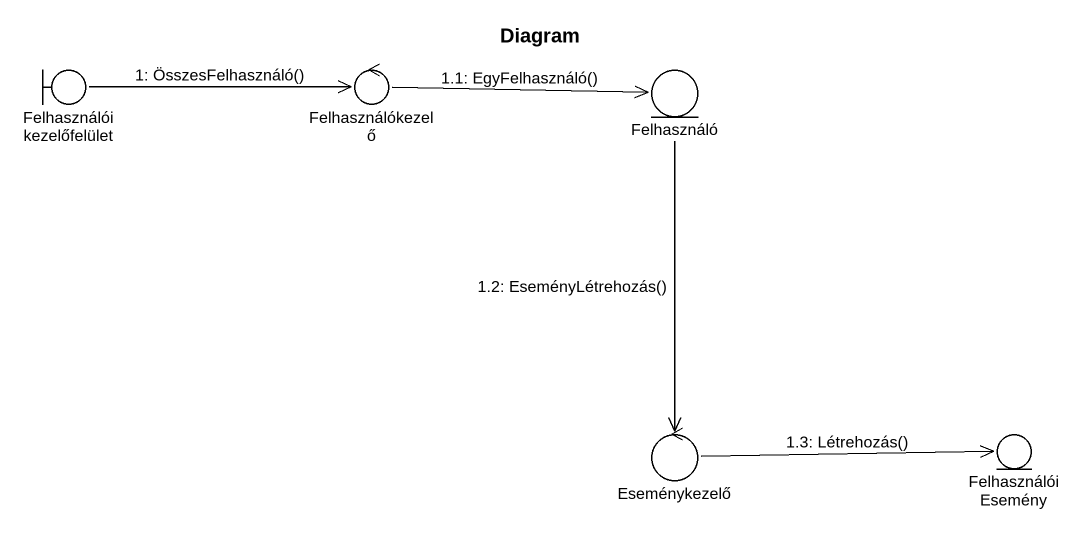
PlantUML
@startuml
title Diagram
boundary "Felhasználói kezelőfelület" as Felhasználói_kezelőfelület
control Felhasználókezelő
entity Felhasználó
control Eseménykezelő
entity FelhasználóiEsemény
Felhasználói_kezelőfelület -right-> Felhasználókezelő : 1: ÖsszesFelhasználó()
Felhasználókezelő -right-> Felhasználó : 1.1: EgyFelhasználó()
Felhasználó --> Eseménykezelő : 1.2: EseményLétrehozás()
Eseménykezelő -right-> FelhasználóiEsemény : 1.3: Létrehozás()
@enduml
